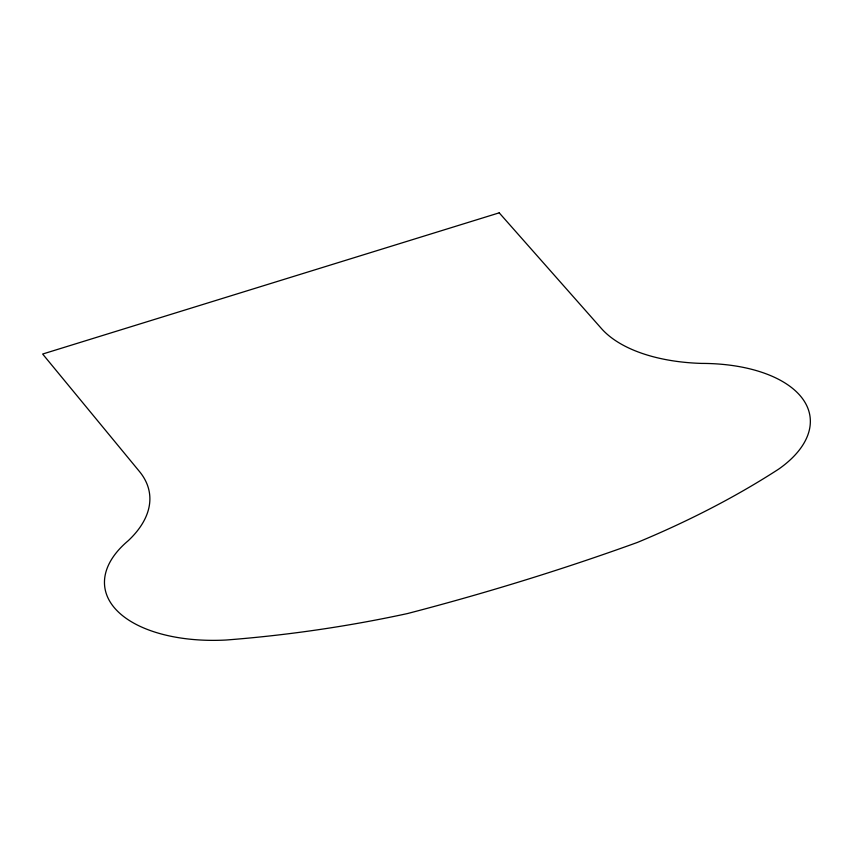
<?xml version="1.0" encoding="UTF-8"?>
<svg xmlns="http://www.w3.org/2000/svg" width="853" height="853" viewBox="0 0 853 853"><rect width="100%" height="100%" fill="white"/><g stroke="black" fill="none" stroke-linecap="round" stroke-linejoin="round"><path stroke-width="1.28" d="M499.208 212.834L42.65 354.038L139.444 471.485A144.914 75.288 -7.1 0 1 128.195 540.738A131.714 68.432 -7.1 0 0 117.149 610.791A131.714 68.432 -7.1 0 0 226.034 640.027A704.247 365.873 -7.1 0 0 407.403 613.574A1527.766 793.706 -7.1 0 0 637.372 542.444A704.247 365.873 -7.1 0 0 778.704 469.097A131.714 68.432 -7.1 0 0 802.62 398.788A131.714 68.432 -7.1 0 0 701.571 363.41A144.914 75.288 -7.1 0 1 601.482 328.586L499.208 212.834"/></g></svg>
